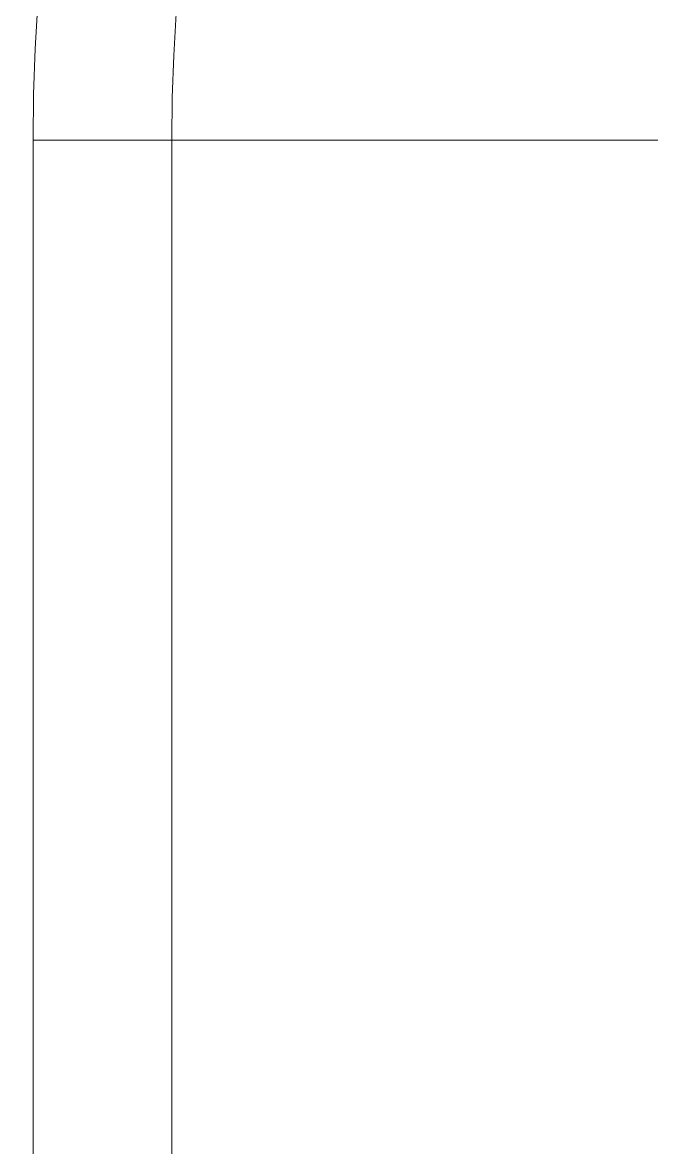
# Model space of a CAD drawing. Header units: millimetres. Extents: x 867 to 1330, y 209 to 507.
# Drawn here: x 1185.47185 to 1185.48572, y 446.56536 to 446.59018 of the extents above; entities that cross this region are included whole.
import ezdxf

# ---------------------------------------------------------------- set-up
doc = ezdxf.new("R2010")
doc.units = ezdxf.units.MM
doc.header["$LTSCALE"] = 5
doc.layers.add('I-ARQ', color=8, linetype='Continuous', lineweight=0)

msp = doc.modelspace()

# ---------------------------------------------------------------- linework, layer by layer
at = {"layer": 'I-ARQ', "lineweight": 5}
for points in [[(1185.471418, 446.587583), (1185.471418, 446.609633), (1185.488345, 446.62799), (1185.510324, 446.629774), (1185.510324, 446.629774), (1185.532302, 446.631558), (1185.551968, 446.616173), (1185.555524, 446.59441)], [(1185.472085, 446.587583), (1185.472085, 446.609186), (1185.488597, 446.627206), (1185.510118, 446.629088), (1185.510118, 446.629088), (1185.531637, 446.630971), (1185.551027, 446.616093), (1185.554779, 446.594818)], [(1185.475144, 446.587583), (1185.475144, 446.607599), (1185.490444, 446.624296), (1185.510384, 446.626041), (1185.510384, 446.626041), (1185.530324, 446.627784), (1185.548289, 446.613999), (1185.551766, 446.594287)]]:
    msp.add_open_spline(points, degree=3, knots=[0, 0, 0, 0, 0.5, 0.5, 0.5, 0.75, 1, 1, 1, 1], dxfattribs=at)
for points in [[(1185.472085, 446.587583), (1185.472085, 446.587583), (1185.472085, 446.562536), (1185.472085, 446.562536)], [(1185.475144, 446.587583), (1185.475144, 446.587583), (1185.472085, 446.587583), (1185.472085, 446.587583)], [(1185.506169, 446.587583), (1185.506169, 446.587583), (1185.475144, 446.587583), (1185.475144, 446.587583)], [(1185.475144, 446.587583), (1185.475144, 446.587583), (1185.475144, 446.562536), (1185.475144, 446.562536)]]:
    msp.add_open_spline(points, degree=3, dxfattribs=at)

doc.saveas('drawing.dxf')
